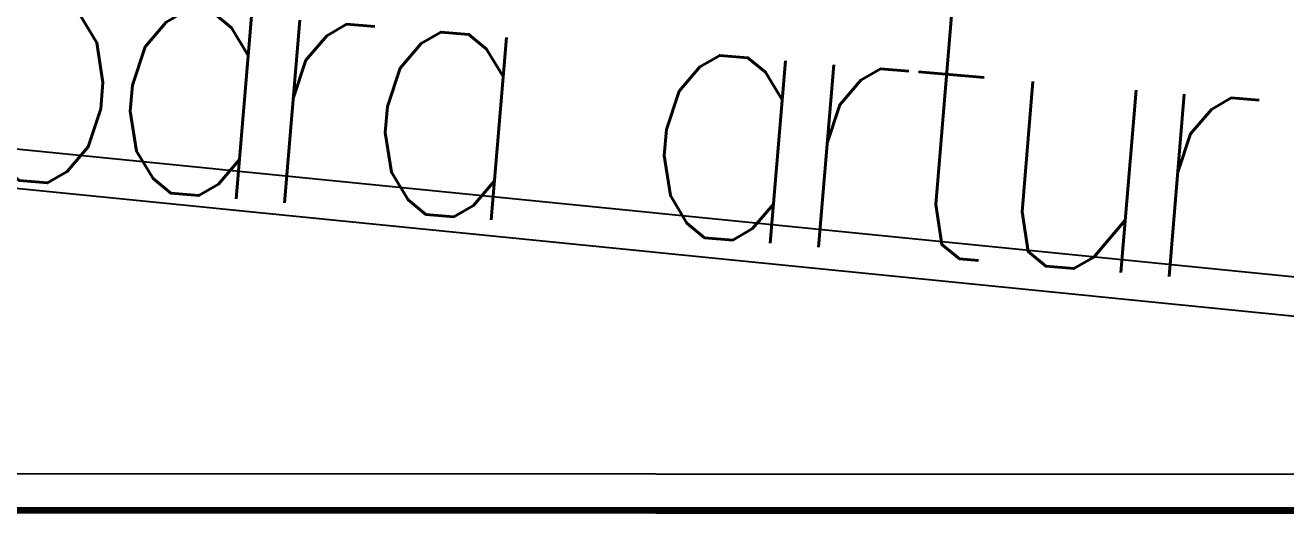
# Model space of a CAD drawing. Header units: millimetres. Extents: x -37020 to 35906, y -101 to 52234.
# Drawn here: x -41.556 to -39.295, y 322.834 to 323.719 of the extents above; entities that cross this region are included whole.
import ezdxf

# ---------------------------------------------------------------- set-up
doc = ezdxf.new("R2010")
doc.units = ezdxf.units.MM
doc.header["$PDMODE"] = 35
doc.header["$PDSIZE"] = 1
doc.linetypes.add('DASHED2', pattern=[0.375, 0.25, -0.125])
doc.linetypes.add('TRAZO_Y_PUNTO2', pattern=[12.7, 6.35, -3.175, 0, -3.175])
for name, color, linetype in [('Catenaria', 2, 'Continuous'), ('ME-RIELES', 240, 'TRAZO_Y_PUNTO2'), ('R11', 240, 'Continuous'), ('unifilar VIAS Ppales', 5, 'DASHED2')]:
    doc.layers.add(name, color=color, linetype=linetype)
doc.styles.add('Romans', font='romans.shx', dxfattribs={"width": 0.8})
doc.styles.add('Romans PF', font='romans.shx', dxfattribs={"width": 0.8})
doc.styles.get("Standard").update_dxf_attribs({"font": 'arial.ttf'})
doc.dimstyles.get("Standard").update_dxf_attribs({"dimtxt": 0.18, "dimasz": 0.18, "dimexe": 0.18, "dimexo": 0.0625, "dimgap": 0.09, "dimtad": 0, "dimtih": 1, "dimtoh": 1, "dimdec": 4, "dimzin": 0, "dimdsep": 46, "dimtxsty": 'Standard', "dimcen": 0.09, "dimadec": 0, "dimazin": 0, "dimtfac": 1, "dimtdec": 4, "dimtofl": 0, "dimtmove": 0, "dimatfit": 3, "dimfxl": 1, "dimtolj": 1, "dimtzin": 0, "dimarcsym": 0})

# ---------------------------------------------------------------- blocks, each defined once
blk = doc.blocks.new('*D248')
at = {"layer": 'Defpoints', "color": 0, "transparency": 16777216}
for p in [(-63.5531, 326.5044), (-17.5612, 322.408), (-17.6234, 321.8002)]:
    blk.add_point(p, dxfattribs=at)
at = {"layer": 'Catenaria', "color": 3, "linetype": 'Continuous', "transparency": 16777216, "insert": (-37.6719, 324.8447), "char_height": 0.5, "attachment_point": 5, "rotation": 354.1521, "style": 'Romans'}
blk.add_mtext('\\A1;46.17', dxfattribs=at)

msp = doc.modelspace()

# ---------------------------------------------------------------- linework, layer by layer
at = {"layer": 'ME-RIELES', "color": 8, "ltscale": 0.1, "const_width": 0.01}
msp.add_lwpolyline([(-342.2865, 322.8635), (59.3197, 322.8449)], dxfattribs=at)
at = {"layer": 'unifilar VIAS Ppales', "color": 251, "linetype": 'Continuous', "ltscale": 10}
for p, q in [((-85.7477, 322.9374, -11.48), (-36.509, 322.9123)), ((-85.7478, 322.8676, -11.48), (-36.509, 322.8425))]:
    msp.add_line(p, q, dxfattribs=at)
at = {"layer": 'unifilar VIAS Ppales', "color": 251, "linetype": 'Continuous', "ltscale": 10, "elevation": -11.48}
for points in [[(-3.1827, 321.1576, -0.024862), (-33.1176, 322.6506), (-46.3407, 323.973, 0.024923), (-76.1091, 325.4577)], [(-3.1827, 321.0877, -0.024862), (-33.1246, 322.5811), (-46.3477, 323.9035, 0.024923), (-76.1091, 325.3879)]]:
    msp.add_lwpolyline(points, format="xyb", dxfattribs=at)

# ---------------------------------------------------------------- texts
at = {"layer": 'R11', "insert": (-42.9612, 324.0501), "char_height": 0.7875, "width": 47.250002, "attachment_point": 1, "rotation": 355.2364, "style": 'Romans PF'}
msp.add_mtext('{\\H0.625x;\\T0.75;Vano para artur F.}', dxfattribs=at)

# ---------------------------------------------------------------- dimensions: what is measured, and where the dimension line sits
at = {"layer": 'Catenaria', "linetype": 'Continuous'}
dim = msp.add_linear_dim(base=(-17.5612, 322.408), p1=(-63.5531, 326.5044, -11.48), p2=(-17.6234, 321.8002), angle=354.1521, dimstyle='Standard', override={"dimscale": 0.1, "dimtxt": 5, "dimasz": 2.5, "dimexe": 1, "dimexo": 1, "dimgap": 1.25, "dimtad": 1, "dimtih": 0, "dimtoh": 0, "dimdec": 2, "dimzin": 1, "dimtxsty": 'Romans', "dimcen": 1, "dimse1": 1, "dimse2": 1, "dimsd1": 1, "dimsd2": 1, "dimclrd": 2, "dimclre": 1, "dimclrt": 3, "dimaunit": 1, "dimadec": 3, "dimtdec": 2, "dimtix": 1, "dimtofl": 1, "dimatfit": 0, "dimtzin": 8}, dxfattribs=at)
dim.commit()
dim.dimension.update_dxf_attribs({"geometry": '*D248', "text_midpoint": (-37.7101, 324.4716), "dimtype": 161})

doc.saveas('drawing.dxf')
